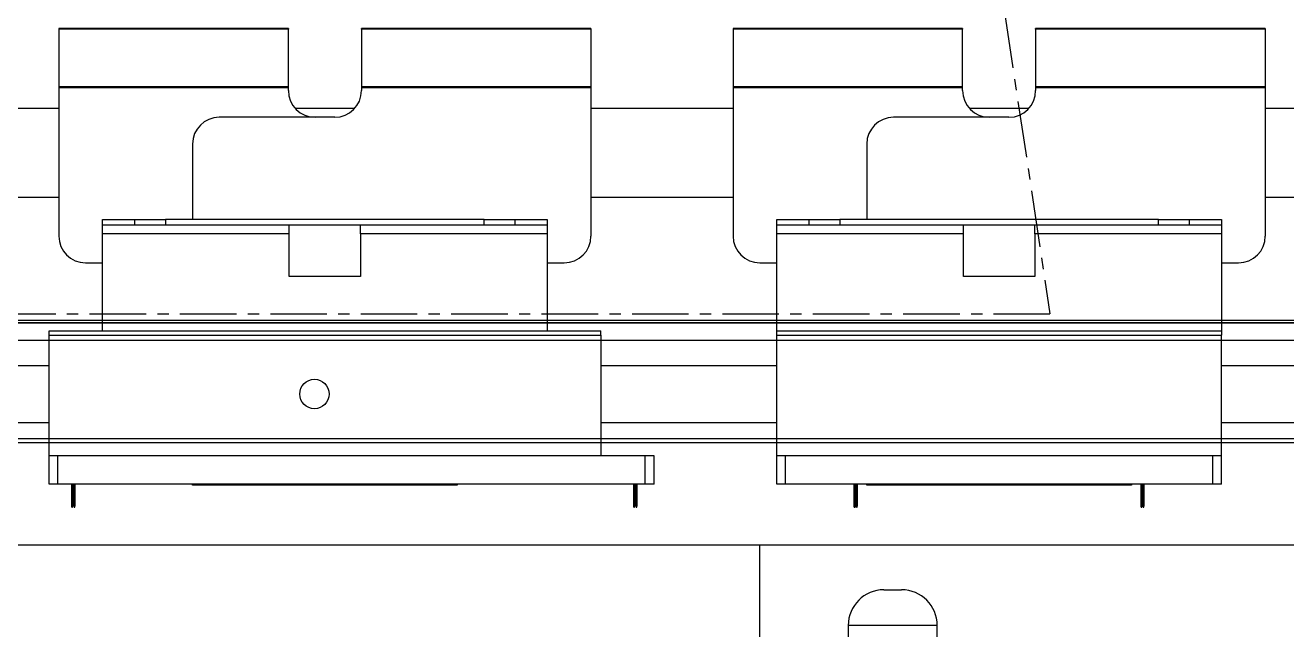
# Model space of a CAD drawing. Extents: x 500 to 100500, y -14500 to 21140.
# Drawn here: x 7839 to 7980.8, y -7022.5 to -6954.6 of the extents above; entities that cross this region are included whole.
import ezdxf

# ---------------------------------------------------------------- set-up
doc = ezdxf.new("R2010")
doc.units = 0
doc.linetypes.add('CENTER', pattern=[10.16, 6.35, -1.27, 1.27, -1.27])
doc.layers.get('0').update_dxf_attribs({"linetype": 'CONTINUOUS'})
doc.layers.add('Center', color=1, linetype='CENTER')

# ---------------------------------------------------------------- blocks, each defined once
blk = doc.blocks.new('LP R')
at = {"color": 2}
for p, q in [((16607.69, -93591.04), (16608.69, -93591.04)), ((16608.69, -93591.04), (16609.69, -93591.04)), ((16603.69, -93595.04), (16603.69, -93603.54)), ((16608.69, -93595.04), (16603.69, -93595.04)), ((16613.69, -93595.04), (16608.69, -93595.04)), ((16613.69, -93603.54), (16613.69, -93595.04))]:
    blk.add_line(p, q, dxfattribs=at)
for centre, start, end in [((16607.69, -93595.04), 90, 180), ((16609.69, -93595.04), 0, 90)]:
    blk.add_arc(centre, 4, start, end, dxfattribs=at)
blk = doc.blocks.new('SP R')
at = {"color": 3}
for p, q in [((17121.34, -97458.31), (18255.34, -97458.31)), ((18255.34, -97460.31), (17121.34, -97460.31)), ((17121.34, -97471.31), (18255.34, -97471.31)), ((18255.34, -97471.81), (17121.34, -97471.81)), ((18255.34, -97483.31), (17121.34, -97483.31)), ((18023.34, -97483.31), (18023.34, -97503.31))]:
    blk.add_line(p, q, dxfattribs=at)
blk.add_circle((17973.34, -97466.31), 1.65, dxfattribs=at)
blk = doc.blocks.new('KJVision F 2')
at = {"color": 3}
for p in [(-5618.72, -76763.69, -96.77), (-5912.72, -78093.69, -96.77)]:
    blk.add_line(p, (-5418.72, -78093.69, -96.77), dxfattribs=at)
blk = doc.blocks.new('KJprobe Card F')
at = {"color": 6}
for p, q in [((31535.77, -77435.19, 43.99), (31509.97, -77435.19, 43.99)), ((31509.97, -77435.19, 43.99), (31509.97, -77435.29, 43.99)), ((31535.77, -77435.29, 43.99), (31509.97, -77435.29, 43.99)), ((31509.97, -77435.29, 43.99), (31509.97, -77435.3, 43.99)), ((31535.77, -77435.3, 43.99), (31509.97, -77435.3, 43.99)), ((31509.97, -77435.3, 43.99), (31509.97, -77441.76, 43.99)), ((31535.77, -77435.19, 43.99), (31535.77, -77435.29, 43.99)), ((31535.77, -77435.3, 43.99), (31535.77, -77435.29, 43.99)), ((31535.77, -77441.76, 43.99), (31535.77, -77435.3, 43.99)), ((31569.77, -77435.19, 43.99), (31543.98, -77435.19, 43.99)), ((31543.98, -77435.29, 43.99), (31543.98, -77435.19, 43.99)), ((31569.77, -77435.29, 43.99), (31543.98, -77435.29, 43.99)), ((31543.98, -77435.29, 43.99), (31543.98, -77435.3, 43.99)), ((31569.77, -77435.3, 43.99), (31543.98, -77435.3, 43.99)), ((31543.98, -77435.3, 43.99), (31543.98, -77441.76, 43.99)), ((31569.77, -77435.19, 43.99), (31569.77, -77435.29, 43.99)), ((31569.77, -77435.29, 43.99), (31569.77, -77435.3, 43.99)), ((31569.77, -77435.3, 43.99), (31569.77, -77441.76, 43.99)), ((31585.75, -77435.19, 43.99), (31585.75, -77435.29, 43.99)), ((31611.54, -77435.19, 43.99), (31585.75, -77435.19, 43.99)), ((31611.54, -77435.29, 43.99), (31585.75, -77435.29, 43.99)), ((31585.75, -77435.29, 43.99), (31585.75, -77435.3, 43.99)), ((31611.54, -77435.3, 43.99), (31585.75, -77435.3, 43.99)), ((31585.75, -77435.3, 43.99), (31585.75, -77441.76, 43.99)), ((31611.54, -77435.19, 43.99), (31611.54, -77435.29, 43.99)), ((31611.54, -77435.3, 43.99), (31611.54, -77435.29, 43.99)), ((31611.54, -77441.76, 43.99), (31611.54, -77435.3, 43.99)), ((31645.55, -77435.19, 43.99), (31619.75, -77435.19, 43.99)), ((31619.75, -77435.29, 43.99), (31619.75, -77435.19, 43.99)), ((31645.55, -77435.29, 43.99), (31619.75, -77435.29, 43.99)), ((31619.75, -77435.29, 43.99), (31619.75, -77435.3, 43.99)), ((31645.55, -77435.3, 43.99), (31619.75, -77435.3, 43.99)), ((31619.75, -77435.3, 43.99), (31619.75, -77441.76, 43.99)), ((31645.55, -77435.19, 43.99), (31645.55, -77435.29, 43.99)), ((31645.55, -77435.29, 43.99), (31645.55, -77435.3, 43.99)), ((31645.55, -77435.3, 43.99), (31645.55, -77441.76, 43.99)), ((31535.77, -77441.76, 43.99), (31509.97, -77441.76, 43.99)), ((31509.97, -77441.76, 43.99), (31509.97, -77441.86, 43.99)), ((31535.77, -77441.86, 43.99), (31509.97, -77441.86, 43.99)), ((31509.97, -77441.86, 43.99), (31509.97, -77458.54, 43.99)), ((31535.77, -77441.86, 43.99), (31535.77, -77441.76, 43.99)), ((31535.77, -77442.19, 43.99), (31535.77, -77441.86, 43.99)), ((31569.77, -77441.76, 43.99), (31543.98, -77441.76, 43.99)), ((31543.98, -77441.76, 43.99), (31543.98, -77441.86, 43.99)), ((31569.77, -77441.86, 43.99), (31543.98, -77441.86, 43.99)), ((31543.98, -77441.86, 43.99), (31543.98, -77442.19, 43.99)), ((31569.77, -77441.76, 43.99), (31569.77, -77441.86, 43.99)), ((31569.77, -77441.86, 43.99), (31569.77, -77458.54, 43.99)), ((31611.54, -77441.76, 43.99), (31585.75, -77441.76, 43.99)), ((31585.75, -77441.76, 43.99), (31585.75, -77441.86, 43.99)), ((31611.54, -77441.86, 43.99), (31585.75, -77441.86, 43.99)), ((31585.75, -77441.86, 43.99), (31585.75, -77458.54, 43.99)), ((31611.54, -77441.86, 43.99), (31611.54, -77441.76, 43.99)), ((31611.54, -77442.19, 43.99), (31611.54, -77441.86, 43.99)), ((31645.55, -77441.76, 43.99), (31619.75, -77441.76, 43.99)), ((31619.75, -77441.76, 43.99), (31619.75, -77441.86, 43.99)), ((31645.55, -77441.86, 43.99), (31619.75, -77441.86, 43.99)), ((31619.75, -77441.86, 43.99), (31619.75, -77442.19, 43.99)), ((31645.55, -77441.76, 43.99), (31645.55, -77441.86, 43.99)), ((31645.55, -77441.86, 43.99), (31645.55, -77458.54, 43.99)), ((31509.97, -77444.19, 43.99), (31480.02, -77444.19, 43.99)), ((31543.22, -77444.19, 43.99), (31536.53, -77444.19, 43.99)), ((31585.75, -77444.19, 43.99), (31569.77, -77444.19, 43.99)), ((31618.99, -77444.19, 43.99), (31612.3, -77444.19, 43.99)), ((31661.52, -77444.19, 43.99), (31645.55, -77444.19, 43.99)), ((31540.98, -77445.19, 43.99), (31528, -77445.19, 43.99)), ((31616.75, -77445.19, 43.99), (31603.77, -77445.19, 43.99)), ((31525, -77448.19, 43.99), (31525, -77456.69, 43.99)), ((31600.77, -77448.19, 43.99), (31600.77, -77456.69, 43.99)), ((31509.97, -77454.19, 43.99), (31498.9, -77454.19, 43.99)), ((31585.75, -77454.19, 43.99), (31569.77, -77454.19, 43.99)), ((31661.52, -77454.19, 43.99), (31645.55, -77454.19, 43.99)), ((31514.87, -77456.69, 43.99), (31518.47, -77456.69, 43.99)), ((31514.87, -77457.29, 43.99), (31514.87, -77456.69, 43.99)), ((31518.47, -77456.69, 43.99), (31521.97, -77456.69, 43.99)), ((31518.47, -77456.69, 43.99), (31518.47, -77457.29, 43.99)), ((31521.97, -77456.69, 43.99), (31521.97, -77457.29, 43.99)), ((31557.77, -77456.69, 43.99), (31521.97, -77456.69, 43.99)), ((31557.77, -77457.29, 43.99), (31557.77, -77456.69, 43.99)), ((31557.77, -77456.69, 43.99), (31561.27, -77456.69, 43.99)), ((31561.27, -77456.69, 43.99), (31564.87, -77456.69, 43.99)), ((31561.27, -77457.29, 43.99), (31561.27, -77456.69, 43.99)), ((31564.87, -77456.69, 43.99), (31564.87, -77457.29, 43.99)), ((31590.65, -77457.29, 43.99), (31590.65, -77456.69, 43.99)), ((31590.65, -77456.69, 43.99), (31594.25, -77456.69, 43.99)), ((31594.25, -77456.69, 43.99), (31597.75, -77456.69, 43.99)), ((31594.25, -77456.69, 43.99), (31594.25, -77457.29, 43.99)), ((31597.75, -77456.69, 43.99), (31597.75, -77457.29, 43.99)), ((31633.55, -77456.69, 43.99), (31597.75, -77456.69, 43.99)), ((31633.55, -77457.29, 43.99), (31633.55, -77456.69, 43.99)), ((31633.55, -77456.69, 43.99), (31637.05, -77456.69, 43.99)), ((31637.05, -77456.69, 43.99), (31640.65, -77456.69, 43.99)), ((31637.05, -77457.29, 43.99), (31637.05, -77456.69, 43.99)), ((31640.65, -77456.69, 43.99), (31640.65, -77457.29, 43.99)), ((31514.87, -77457.29, 43.99), (31535.87, -77457.29, 43.99)), ((31514.87, -77458.29, 43.99), (31514.87, -77457.29, 43.99)), ((31535.87, -77458.29, 43.99), (31514.87, -77458.29, 43.99)), ((31514.87, -77469.19, 43.99), (31514.87, -77458.29, 43.99)), ((31535.87, -77458.29, 43.99), (31535.87, -77457.29, 43.99)), ((31535.87, -77457.29, 43.99), (31543.87, -77457.29, 43.99)), ((31535.87, -77463.09, 43.99), (31535.87, -77458.29, 43.99)), ((31543.87, -77457.29, 43.99), (31564.87, -77457.29, 43.99)), ((31543.87, -77458.29, 43.99), (31543.87, -77457.29, 43.99)), ((31564.87, -77458.29, 43.99), (31543.87, -77458.29, 43.99)), ((31543.87, -77458.29, 43.99), (31543.87, -77463.09, 43.99)), ((31564.87, -77457.29, 43.99), (31564.87, -77458.29, 43.99)), ((31564.87, -77458.29, 43.99), (31564.87, -77469.19, 43.99)), ((31590.65, -77457.29, 43.99), (31611.65, -77457.29, 43.99)), ((31590.65, -77458.29, 43.99), (31590.65, -77457.29, 43.99)), ((31611.65, -77458.29, 43.99), (31590.65, -77458.29, 43.99)), ((31590.65, -77469.19, 43.99), (31590.65, -77458.29, 43.99)), ((31611.65, -77458.29, 43.99), (31611.65, -77457.29, 43.99)), ((31611.65, -77457.29, 43.99), (31619.65, -77457.29, 43.99)), ((31611.65, -77463.09, 43.99), (31611.65, -77458.29, 43.99)), ((31619.65, -77458.29, 43.99), (31619.65, -77457.29, 43.99)), ((31619.65, -77457.29, 43.99), (31640.65, -77457.29, 43.99)), ((31619.65, -77458.29, 43.99), (31619.65, -77463.09, 43.99)), ((31640.65, -77458.29, 43.99), (31619.65, -77458.29, 43.99)), ((31640.65, -77457.29, 43.99), (31640.65, -77458.29, 43.99)), ((31640.65, -77458.29, 43.99), (31640.65, -77469.19, 43.99)), ((31512.97, -77461.54, 43.99), (31514.87, -77461.54, 43.99)), ((31564.87, -77461.54, 43.99), (31566.77, -77461.54, 43.99)), ((31588.75, -77461.54, 43.99), (31590.65, -77461.54, 43.99)), ((31640.65, -77461.54, 43.99), (31642.55, -77461.54, 43.99)), ((31543.87, -77463.09, 43.99), (31535.87, -77463.09, 43.99)), ((31619.65, -77463.09, 43.99), (31611.65, -77463.09, 43.99)), ((31508.87, -77469.19, 43.99), (31514.87, -77469.19, 43.99)), ((31508.87, -77469.69, 43.99), (31508.87, -77469.19, 43.99)), ((31508.87, -77483.23, 43.99), (31508.87, -77469.69, 43.99)), ((31508.87, -77469.69, 43.99), (31570.87, -77469.69, 43.99)), ((31514.87, -77469.19, 43.99), (31564.87, -77469.19, 43.99)), ((31564.87, -77469.19, 43.99), (31570.87, -77469.19, 43.99)), ((31570.87, -77469.69, 43.99), (31570.87, -77469.19, 43.99)), ((31570.87, -77469.69, 43.99), (31570.87, -77483.23, 43.99)), ((31590.65, -77469.69, 43.99), (31590.65, -77469.19, 43.99)), ((31590.65, -77469.19, 43.99), (31640.65, -77469.19, 43.99)), ((31590.65, -77469.69, 43.99), (31640.65, -77469.69, 43.99)), ((31590.65, -77483.23, 43.99), (31590.65, -77469.69, 43.99)), ((31640.65, -77469.19, 43.99), (31640.65, -77469.69, 43.99)), ((31640.65, -77483.23, 43.99), (31640.65, -77469.69, 43.99)), ((31498.9, -77473.09, 43.99), (31508.87, -77473.09, 43.99)), ((31570.87, -77473.09, 43.99), (31590.65, -77473.09, 43.99)), ((31640.65, -77473.09, 43.99), (31653.42, -77473.09, 43.99)), ((31498.9, -77479.49, 43.99), (31508.87, -77479.49, 43.99)), ((31570.87, -77479.49, 43.99), (31590.65, -77479.49, 43.99)), ((31640.65, -77479.49, 43.99), (31653.42, -77479.49, 43.99)), ((31570.87, -77483.23, 43.99), (31508.87, -77483.23, 43.99)), ((31508.87, -77486.43, 43.99), (31508.87, -77483.23, 43.99)), ((31509.87, -77486.43, 43.99), (31509.87, -77483.23, 43.99)), ((31575.87, -77483.23, 43.99), (31509.87, -77483.23, 43.99)), ((31575.87, -77486.43, 43.99), (31575.87, -77483.23, 43.99)), ((31576.87, -77483.23, 43.99), (31575.87, -77483.23, 43.99)), ((31576.87, -77486.43, 43.99), (31576.87, -77483.23, 43.99)), ((31640.65, -77483.23, 43.99), (31590.65, -77483.23, 43.99)), ((31590.65, -77486.43, 43.99), (31590.65, -77483.23, 43.99)), ((31591.65, -77486.43, 43.99), (31591.65, -77483.23, 43.99)), ((31639.65, -77483.23, 43.99), (31591.65, -77483.23, 43.99)), ((31639.65, -77486.43, 43.99), (31639.65, -77483.23, 43.99)), ((31640.65, -77486.43, 43.99), (31640.65, -77483.23, 43.99)), ((31509.87, -77486.43, 43.99), (31508.87, -77486.43, 43.99)), ((31575.87, -77486.43, 43.99), (31509.87, -77486.43, 43.99)), ((31511.42, -77486.44, 43.99), (31511.42, -77486.43, 43.99)), ((31511.54, -77486.44, 43.99), (31511.42, -77486.44, 43.99)), ((31511.44, -77487.61, 43.99), (31511.44, -77486.44, 43.99)), ((31511.52, -77486.44, 43.99), (31511.52, -77487.61, 43.99)), ((31511.54, -77486.44, 43.99), (31511.54, -77486.43, 43.99)), ((31511.66, -77486.44, 43.99), (31511.66, -77486.43, 43.99)), ((31511.78, -77486.44, 43.99), (31511.66, -77486.44, 43.99)), ((31511.68, -77487.61, 43.99), (31511.68, -77486.44, 43.99)), ((31511.76, -77486.44, 43.99), (31511.76, -77487.61, 43.99)), ((31511.78, -77486.44, 43.99), (31511.78, -77486.43, 43.99)), ((31525, -77486.44, 43.99), (31525, -77486.43, 43.99)), ((31554.75, -77486.44, 43.99), (31525, -77486.44, 43.99)), ((31525, -77486.54, 43.99), (31525, -77486.44, 43.99)), ((31525.25, -77486.44, 43.99), (31525, -77486.44, 43.99)), ((31554.75, -77486.54, 43.99), (31525, -77486.54, 43.99)), ((31525.25, -77486.44, 43.99), (31525.25, -77486.43, 43.99)), ((31525.5, -77486.44, 43.99), (31525.5, -77486.43, 43.99)), ((31525.75, -77486.44, 43.99), (31525.5, -77486.44, 43.99)), ((31525.75, -77486.44, 43.99), (31525.75, -77486.43, 43.99)), ((31526, -77486.44, 43.99), (31526, -77486.43, 43.99)), ((31526.25, -77486.44, 43.99), (31526, -77486.44, 43.99)), ((31526.25, -77486.44, 43.99), (31526.25, -77486.43, 43.99)), ((31526.5, -77486.44, 43.99), (31526.5, -77486.43, 43.99)), ((31526.75, -77486.44, 43.99), (31526.5, -77486.44, 43.99)), ((31526.75, -77486.44, 43.99), (31526.75, -77486.43, 43.99)), ((31527, -77486.44, 43.99), (31527, -77486.43, 43.99)), ((31527.25, -77486.44, 43.99), (31527, -77486.44, 43.99)), ((31527.25, -77486.44, 43.99), (31527.25, -77486.43, 43.99)), ((31527.5, -77486.44, 43.99), (31527.5, -77486.43, 43.99)), ((31527.75, -77486.44, 43.99), (31527.5, -77486.44, 43.99)), ((31527.75, -77486.44, 43.99), (31527.75, -77486.43, 43.99)), ((31528, -77486.44, 43.99), (31528, -77486.43, 43.99)), ((31528.25, -77486.44, 43.99), (31528, -77486.44, 43.99)), ((31528.25, -77486.44, 43.99), (31528.25, -77486.43, 43.99)), ((31528.5, -77486.44, 43.99), (31528.5, -77486.43, 43.99)), ((31528.75, -77486.44, 43.99), (31528.5, -77486.44, 43.99)), ((31528.75, -77486.44, 43.99), (31528.75, -77486.43, 43.99)), ((31529, -77486.44, 43.99), (31529, -77486.43, 43.99)), ((31529.25, -77486.44, 43.99), (31529, -77486.44, 43.99)), ((31529.25, -77486.44, 43.99), (31529.25, -77486.43, 43.99)), ((31529.5, -77486.44, 43.99), (31529.5, -77486.43, 43.99)), ((31529.75, -77486.44, 43.99), (31529.5, -77486.44, 43.99)), ((31529.75, -77486.44, 43.99), (31529.75, -77486.43, 43.99)), ((31530, -77486.44, 43.99), (31530, -77486.43, 43.99)), ((31530.25, -77486.44, 43.99), (31530, -77486.44, 43.99)), ((31530.25, -77486.44, 43.99), (31530.25, -77486.43, 43.99)), ((31530.5, -77486.44, 43.99), (31530.5, -77486.43, 43.99)), ((31530.75, -77486.44, 43.99), (31530.5, -77486.44, 43.99)), ((31530.75, -77486.44, 43.99), (31530.75, -77486.43, 43.99)), ((31531, -77486.44, 43.99), (31531, -77486.43, 43.99)), ((31531.25, -77486.44, 43.99), (31531, -77486.44, 43.99)), ((31531.25, -77486.44, 43.99), (31531.25, -77486.43, 43.99)), ((31531.5, -77486.44, 43.99), (31531.5, -77486.43, 43.99)), ((31531.75, -77486.44, 43.99), (31531.5, -77486.44, 43.99)), ((31531.75, -77486.44, 43.99), (31531.75, -77486.43, 43.99)), ((31532, -77486.44, 43.99), (31532, -77486.43, 43.99)), ((31532.25, -77486.44, 43.99), (31532, -77486.44, 43.99)), ((31532.25, -77486.44, 43.99), (31532.25, -77486.43, 43.99)), ((31532.5, -77486.44, 43.99), (31532.5, -77486.43, 43.99)), ((31532.75, -77486.44, 43.99), (31532.5, -77486.44, 43.99)), ((31532.75, -77486.44, 43.99), (31532.75, -77486.43, 43.99)), ((31533, -77486.44, 43.99), (31533, -77486.43, 43.99)), ((31533.25, -77486.44, 43.99), (31533, -77486.44, 43.99)), ((31533.25, -77486.44, 43.99), (31533.25, -77486.43, 43.99)), ((31533.5, -77486.44, 43.99), (31533.5, -77486.43, 43.99)), ((31533.75, -77486.44, 43.99), (31533.5, -77486.44, 43.99)), ((31533.75, -77486.44, 43.99), (31533.75, -77486.43, 43.99)), ((31534, -77486.44, 43.99), (31534, -77486.43, 43.99)), ((31534.25, -77486.44, 43.99), (31534, -77486.44, 43.99)), ((31534.25, -77486.44, 43.99), (31534.25, -77486.43, 43.99)), ((31534.5, -77486.44, 43.99), (31534.5, -77486.43, 43.99)), ((31534.75, -77486.44, 43.99), (31534.5, -77486.44, 43.99)), ((31534.75, -77486.44, 43.99), (31534.75, -77486.43, 43.99)), ((31535, -77486.44, 43.99), (31535, -77486.43, 43.99)), ((31535.25, -77486.44, 43.99), (31535, -77486.44, 43.99)), ((31535.25, -77486.44, 43.99), (31535.25, -77486.43, 43.99)), ((31535.5, -77486.44, 43.99), (31535.5, -77486.43, 43.99)), ((31535.75, -77486.44, 43.99), (31535.5, -77486.44, 43.99)), ((31535.75, -77486.44, 43.99), (31535.75, -77486.43, 43.99)), ((31536, -77486.44, 43.99), (31536, -77486.43, 43.99)), ((31536.25, -77486.44, 43.99), (31536, -77486.44, 43.99)), ((31536.25, -77486.44, 43.99), (31536.25, -77486.43, 43.99)), ((31536.5, -77486.44, 43.99), (31536.5, -77486.43, 43.99)), ((31536.75, -77486.44, 43.99), (31536.5, -77486.44, 43.99)), ((31536.75, -77486.44, 43.99), (31536.75, -77486.43, 43.99)), ((31537, -77486.44, 43.99), (31537, -77486.43, 43.99)), ((31537.25, -77486.44, 43.99), (31537, -77486.44, 43.99)), ((31537.25, -77486.44, 43.99), (31537.25, -77486.43, 43.99)), ((31537.5, -77486.44, 43.99), (31537.5, -77486.43, 43.99)), ((31537.75, -77486.44, 43.99), (31537.5, -77486.44, 43.99)), ((31537.75, -77486.44, 43.99), (31537.75, -77486.43, 43.99)), ((31538, -77486.44, 43.99), (31538, -77486.43, 43.99)), ((31538.25, -77486.44, 43.99), (31538, -77486.44, 43.99)), ((31538.25, -77486.44, 43.99), (31538.25, -77486.43, 43.99)), ((31538.5, -77486.44, 43.99), (31538.5, -77486.43, 43.99)), ((31538.75, -77486.44, 43.99), (31538.5, -77486.44, 43.99)), ((31538.75, -77486.44, 43.99), (31538.75, -77486.43, 43.99)), ((31539, -77486.44, 43.99), (31539, -77486.43, 43.99)), ((31539.25, -77486.44, 43.99), (31539, -77486.44, 43.99)), ((31539.25, -77486.44, 43.99), (31539.25, -77486.43, 43.99)), ((31539.5, -77486.44, 43.99), (31539.5, -77486.43, 43.99)), ((31539.75, -77486.44, 43.99), (31539.5, -77486.44, 43.99)), ((31539.75, -77486.44, 43.99), (31539.75, -77486.43, 43.99)), ((31540, -77486.44, 43.99), (31540, -77486.43, 43.99)), ((31540.25, -77486.44, 43.99), (31540, -77486.44, 43.99)), ((31540.25, -77486.44, 43.99), (31540.25, -77486.43, 43.99)), ((31540.5, -77486.44, 43.99), (31540.5, -77486.43, 43.99)), ((31540.75, -77486.44, 43.99), (31540.5, -77486.44, 43.99)), ((31540.75, -77486.44, 43.99), (31540.75, -77486.43, 43.99)), ((31541, -77486.44, 43.99), (31541, -77486.43, 43.99)), ((31541.25, -77486.44, 43.99), (31541, -77486.44, 43.99)), ((31541.25, -77486.44, 43.99), (31541.25, -77486.43, 43.99)), ((31541.5, -77486.44, 43.99), (31541.5, -77486.43, 43.99)), ((31541.75, -77486.44, 43.99), (31541.5, -77486.44, 43.99)), ((31541.75, -77486.44, 43.99), (31541.75, -77486.43, 43.99)), ((31542, -77486.44, 43.99), (31542, -77486.43, 43.99)), ((31542.25, -77486.44, 43.99), (31542, -77486.44, 43.99)), ((31542.25, -77486.44, 43.99), (31542.25, -77486.43, 43.99)), ((31542.5, -77486.44, 43.99), (31542.5, -77486.43, 43.99)), ((31542.75, -77486.44, 43.99), (31542.5, -77486.44, 43.99)), ((31542.75, -77486.44, 43.99), (31542.75, -77486.43, 43.99)), ((31543, -77486.44, 43.99), (31543, -77486.43, 43.99)), ((31543.25, -77486.44, 43.99), (31543, -77486.44, 43.99)), ((31543.25, -77486.44, 43.99), (31543.25, -77486.43, 43.99)), ((31543.5, -77486.44, 43.99), (31543.5, -77486.43, 43.99)), ((31543.75, -77486.44, 43.99), (31543.5, -77486.44, 43.99)), ((31543.75, -77486.44, 43.99), (31543.75, -77486.43, 43.99)), ((31544, -77486.44, 43.99), (31544, -77486.43, 43.99)), ((31544.25, -77486.44, 43.99), (31544, -77486.44, 43.99)), ((31544.25, -77486.44, 43.99), (31544.25, -77486.43, 43.99)), ((31544.5, -77486.44, 43.99), (31544.5, -77486.43, 43.99)), ((31544.75, -77486.44, 43.99), (31544.5, -77486.44, 43.99)), ((31544.75, -77486.44, 43.99), (31544.75, -77486.43, 43.99)), ((31545, -77486.44, 43.99), (31545, -77486.43, 43.99)), ((31545.25, -77486.44, 43.99), (31545, -77486.44, 43.99)), ((31545.25, -77486.44, 43.99), (31545.25, -77486.43, 43.99)), ((31545.5, -77486.44, 43.99), (31545.5, -77486.43, 43.99)), ((31545.75, -77486.44, 43.99), (31545.5, -77486.44, 43.99)), ((31545.75, -77486.44, 43.99), (31545.75, -77486.43, 43.99)), ((31546, -77486.44, 43.99), (31546, -77486.43, 43.99)), ((31546.25, -77486.44, 43.99), (31546, -77486.44, 43.99)), ((31546.25, -77486.44, 43.99), (31546.25, -77486.43, 43.99)), ((31546.5, -77486.44, 43.99), (31546.5, -77486.43, 43.99)), ((31546.75, -77486.44, 43.99), (31546.5, -77486.44, 43.99)), ((31546.75, -77486.44, 43.99), (31546.75, -77486.43, 43.99)), ((31547, -77486.44, 43.99), (31547, -77486.43, 43.99)), ((31547.25, -77486.44, 43.99), (31547, -77486.44, 43.99)), ((31547.25, -77486.44, 43.99), (31547.25, -77486.43, 43.99)), ((31547.5, -77486.44, 43.99), (31547.5, -77486.43, 43.99)), ((31547.75, -77486.44, 43.99), (31547.5, -77486.44, 43.99)), ((31547.75, -77486.44, 43.99), (31547.75, -77486.43, 43.99)), ((31548, -77486.44, 43.99), (31548, -77486.43, 43.99)), ((31548.25, -77486.44, 43.99), (31548, -77486.44, 43.99)), ((31548.25, -77486.44, 43.99), (31548.25, -77486.43, 43.99)), ((31548.5, -77486.44, 43.99), (31548.5, -77486.43, 43.99)), ((31548.75, -77486.44, 43.99), (31548.5, -77486.44, 43.99)), ((31548.75, -77486.44, 43.99), (31548.75, -77486.43, 43.99)), ((31549, -77486.44, 43.99), (31549, -77486.43, 43.99)), ((31549.25, -77486.44, 43.99), (31549, -77486.44, 43.99)), ((31549.25, -77486.44, 43.99), (31549.25, -77486.43, 43.99)), ((31549.5, -77486.44, 43.99), (31549.5, -77486.43, 43.99)), ((31549.75, -77486.44, 43.99), (31549.5, -77486.44, 43.99)), ((31549.75, -77486.44, 43.99), (31549.75, -77486.43, 43.99)), ((31550, -77486.44, 43.99), (31550, -77486.43, 43.99)), ((31550.25, -77486.44, 43.99), (31550, -77486.44, 43.99)), ((31550.25, -77486.44, 43.99), (31550.25, -77486.43, 43.99)), ((31550.5, -77486.44, 43.99), (31550.5, -77486.43, 43.99)), ((31550.75, -77486.44, 43.99), (31550.5, -77486.44, 43.99)), ((31550.75, -77486.44, 43.99), (31550.75, -77486.43, 43.99)), ((31551, -77486.44, 43.99), (31551, -77486.43, 43.99)), ((31551.25, -77486.44, 43.99), (31551, -77486.44, 43.99)), ((31551.25, -77486.44, 43.99), (31551.25, -77486.43, 43.99)), ((31551.5, -77486.44, 43.99), (31551.5, -77486.43, 43.99)), ((31551.75, -77486.44, 43.99), (31551.5, -77486.44, 43.99)), ((31551.75, -77486.44, 43.99), (31551.75, -77486.43, 43.99)), ((31552, -77486.44, 43.99), (31552, -77486.43, 43.99)), ((31552.25, -77486.44, 43.99), (31552, -77486.44, 43.99)), ((31552.25, -77486.44, 43.99), (31552.25, -77486.43, 43.99)), ((31552.5, -77486.44, 43.99), (31552.5, -77486.43, 43.99)), ((31552.75, -77486.44, 43.99), (31552.5, -77486.44, 43.99)), ((31552.75, -77486.44, 43.99), (31552.75, -77486.43, 43.99)), ((31553, -77486.44, 43.99), (31553, -77486.43, 43.99)), ((31553.25, -77486.44, 43.99), (31553, -77486.44, 43.99)), ((31553.25, -77486.44, 43.99), (31553.25, -77486.43, 43.99)), ((31553.5, -77486.44, 43.99), (31553.5, -77486.43, 43.99)), ((31553.75, -77486.44, 43.99), (31553.5, -77486.44, 43.99)), ((31553.75, -77486.44, 43.99), (31553.75, -77486.43, 43.99)), ((31554, -77486.44, 43.99), (31554, -77486.43, 43.99)), ((31554.25, -77486.44, 43.99), (31554, -77486.44, 43.99)), ((31554.25, -77486.44, 43.99), (31554.25, -77486.43, 43.99)), ((31554.5, -77486.44, 43.99), (31554.5, -77486.43, 43.99)), ((31554.75, -77486.44, 43.99), (31554.5, -77486.44, 43.99)), ((31554.75, -77486.44, 43.99), (31554.75, -77486.43, 43.99)), ((31554.75, -77486.44, 43.99), (31554.75, -77486.54, 43.99)), ((31574.58, -77486.44, 43.99), (31574.58, -77486.43, 43.99)), ((31574.7, -77486.44, 43.99), (31574.58, -77486.44, 43.99)), ((31574.6, -77487.61, 43.99), (31574.6, -77486.44, 43.99)), ((31574.68, -77486.44, 43.99), (31574.68, -77487.61, 43.99)), ((31574.7, -77486.44, 43.99), (31574.7, -77486.43, 43.99)), ((31574.82, -77486.44, 43.99), (31574.82, -77486.43, 43.99)), ((31574.94, -77486.44, 43.99), (31574.82, -77486.44, 43.99)), ((31574.84, -77487.61, 43.99), (31574.84, -77486.44, 43.99)), ((31574.92, -77486.44, 43.99), (31574.92, -77487.61, 43.99)), ((31574.94, -77486.44, 43.99), (31574.94, -77486.43, 43.99)), ((31576.87, -77486.43, 43.99), (31575.87, -77486.43, 43.99)), ((31591.65, -77486.43, 43.99), (31590.65, -77486.43, 43.99)), ((31639.65, -77486.43, 43.99), (31591.65, -77486.43, 43.99)), ((31599.35, -77486.44, 43.99), (31599.35, -77486.43, 43.99)), ((31599.47, -77486.44, 43.99), (31599.35, -77486.44, 43.99)), ((31599.37, -77487.61, 43.99), (31599.37, -77486.44, 43.99)), ((31599.45, -77486.44, 43.99), (31599.45, -77487.61, 43.99)), ((31599.47, -77486.44, 43.99), (31599.47, -77486.43, 43.99)), ((31599.59, -77486.44, 43.99), (31599.59, -77486.43, 43.99)), ((31599.71, -77486.44, 43.99), (31599.59, -77486.44, 43.99)), ((31599.61, -77487.61, 43.99), (31599.61, -77486.44, 43.99)), ((31599.69, -77486.44, 43.99), (31599.69, -77487.61, 43.99)), ((31599.71, -77486.44, 43.99), (31599.71, -77486.43, 43.99)), ((31600.77, -77486.44, 43.99), (31600.77, -77486.43, 43.99)), ((31600.77, -77486.54, 43.99), (31600.77, -77486.44, 43.99)), ((31630.52, -77486.44, 43.99), (31600.77, -77486.44, 43.99)), ((31601.02, -77486.44, 43.99), (31600.77, -77486.44, 43.99)), ((31630.52, -77486.54, 43.99), (31600.77, -77486.54, 43.99)), ((31601.02, -77486.44, 43.99), (31601.02, -77486.43, 43.99)), ((31601.27, -77486.44, 43.99), (31601.27, -77486.43, 43.99)), ((31601.52, -77486.44, 43.99), (31601.27, -77486.44, 43.99)), ((31601.52, -77486.44, 43.99), (31601.52, -77486.43, 43.99)), ((31601.77, -77486.44, 43.99), (31601.77, -77486.43, 43.99)), ((31602.02, -77486.44, 43.99), (31601.77, -77486.44, 43.99)), ((31602.02, -77486.44, 43.99), (31602.02, -77486.43, 43.99)), ((31602.27, -77486.44, 43.99), (31602.27, -77486.43, 43.99)), ((31602.52, -77486.44, 43.99), (31602.27, -77486.44, 43.99)), ((31602.52, -77486.44, 43.99), (31602.52, -77486.43, 43.99)), ((31602.77, -77486.44, 43.99), (31602.77, -77486.43, 43.99)), ((31603.02, -77486.44, 43.99), (31602.77, -77486.44, 43.99)), ((31603.02, -77486.44, 43.99), (31603.02, -77486.43, 43.99)), ((31603.27, -77486.44, 43.99), (31603.27, -77486.43, 43.99)), ((31603.52, -77486.44, 43.99), (31603.27, -77486.44, 43.99)), ((31603.52, -77486.44, 43.99), (31603.52, -77486.43, 43.99)), ((31603.77, -77486.44, 43.99), (31603.77, -77486.43, 43.99)), ((31604.02, -77486.44, 43.99), (31603.77, -77486.44, 43.99)), ((31604.02, -77486.44, 43.99), (31604.02, -77486.43, 43.99)), ((31604.27, -77486.44, 43.99), (31604.27, -77486.43, 43.99)), ((31604.52, -77486.44, 43.99), (31604.27, -77486.44, 43.99)), ((31604.52, -77486.44, 43.99), (31604.52, -77486.43, 43.99)), ((31604.77, -77486.44, 43.99), (31604.77, -77486.43, 43.99)), ((31605.02, -77486.44, 43.99), (31604.77, -77486.44, 43.99)), ((31605.02, -77486.44, 43.99), (31605.02, -77486.43, 43.99)), ((31605.27, -77486.44, 43.99), (31605.27, -77486.43, 43.99)), ((31605.52, -77486.44, 43.99), (31605.27, -77486.44, 43.99)), ((31605.52, -77486.44, 43.99), (31605.52, -77486.43, 43.99)), ((31605.77, -77486.44, 43.99), (31605.77, -77486.43, 43.99)), ((31606.02, -77486.44, 43.99), (31605.77, -77486.44, 43.99)), ((31606.02, -77486.44, 43.99), (31606.02, -77486.43, 43.99)), ((31606.27, -77486.44, 43.99), (31606.27, -77486.43, 43.99)), ((31606.52, -77486.44, 43.99), (31606.27, -77486.44, 43.99)), ((31606.52, -77486.44, 43.99), (31606.52, -77486.43, 43.99)), ((31606.77, -77486.44, 43.99), (31606.77, -77486.43, 43.99)), ((31607.02, -77486.44, 43.99), (31606.77, -77486.44, 43.99)), ((31607.02, -77486.44, 43.99), (31607.02, -77486.43, 43.99)), ((31607.27, -77486.44, 43.99), (31607.27, -77486.43, 43.99)), ((31607.52, -77486.44, 43.99), (31607.27, -77486.44, 43.99)), ((31607.52, -77486.44, 43.99), (31607.52, -77486.43, 43.99)), ((31607.77, -77486.44, 43.99), (31607.77, -77486.43, 43.99)), ((31608.02, -77486.44, 43.99), (31607.77, -77486.44, 43.99)), ((31608.02, -77486.44, 43.99), (31608.02, -77486.43, 43.99)), ((31608.27, -77486.44, 43.99), (31608.27, -77486.43, 43.99)), ((31608.52, -77486.44, 43.99), (31608.27, -77486.44, 43.99)), ((31608.52, -77486.44, 43.99), (31608.52, -77486.43, 43.99)), ((31608.77, -77486.44, 43.99), (31608.77, -77486.43, 43.99)), ((31609.02, -77486.44, 43.99), (31608.77, -77486.44, 43.99)), ((31609.02, -77486.44, 43.99), (31609.02, -77486.43, 43.99)), ((31609.27, -77486.44, 43.99), (31609.27, -77486.43, 43.99)), ((31609.52, -77486.44, 43.99), (31609.27, -77486.44, 43.99)), ((31609.52, -77486.44, 43.99), (31609.52, -77486.43, 43.99)), ((31609.77, -77486.44, 43.99), (31609.77, -77486.43, 43.99)), ((31610.02, -77486.44, 43.99), (31609.77, -77486.44, 43.99)), ((31610.02, -77486.44, 43.99), (31610.02, -77486.43, 43.99)), ((31610.27, -77486.44, 43.99), (31610.27, -77486.43, 43.99)), ((31610.52, -77486.44, 43.99), (31610.27, -77486.44, 43.99)), ((31610.52, -77486.44, 43.99), (31610.52, -77486.43, 43.99)), ((31610.77, -77486.44, 43.99), (31610.77, -77486.43, 43.99)), ((31611.02, -77486.44, 43.99), (31610.77, -77486.44, 43.99)), ((31611.02, -77486.44, 43.99), (31611.02, -77486.43, 43.99)), ((31611.27, -77486.44, 43.99), (31611.27, -77486.43, 43.99)), ((31611.52, -77486.44, 43.99), (31611.27, -77486.44, 43.99)), ((31611.52, -77486.44, 43.99), (31611.52, -77486.43, 43.99)), ((31611.77, -77486.44, 43.99), (31611.77, -77486.43, 43.99)), ((31612.02, -77486.44, 43.99), (31611.77, -77486.44, 43.99)), ((31612.02, -77486.44, 43.99), (31612.02, -77486.43, 43.99)), ((31612.27, -77486.44, 43.99), (31612.27, -77486.43, 43.99)), ((31612.52, -77486.44, 43.99), (31612.27, -77486.44, 43.99)), ((31612.52, -77486.44, 43.99), (31612.52, -77486.43, 43.99)), ((31612.77, -77486.44, 43.99), (31612.77, -77486.43, 43.99)), ((31613.02, -77486.44, 43.99), (31612.77, -77486.44, 43.99)), ((31613.02, -77486.44, 43.99), (31613.02, -77486.43, 43.99)), ((31613.27, -77486.44, 43.99), (31613.27, -77486.43, 43.99)), ((31613.52, -77486.44, 43.99), (31613.27, -77486.44, 43.99)), ((31613.52, -77486.44, 43.99), (31613.52, -77486.43, 43.99)), ((31613.77, -77486.44, 43.99), (31613.77, -77486.43, 43.99)), ((31614.02, -77486.44, 43.99), (31613.77, -77486.44, 43.99)), ((31614.02, -77486.44, 43.99), (31614.02, -77486.43, 43.99)), ((31614.27, -77486.44, 43.99), (31614.27, -77486.43, 43.99)), ((31614.52, -77486.44, 43.99), (31614.27, -77486.44, 43.99)), ((31614.52, -77486.44, 43.99), (31614.52, -77486.43, 43.99)), ((31614.77, -77486.44, 43.99), (31614.77, -77486.43, 43.99)), ((31615.02, -77486.44, 43.99), (31614.77, -77486.44, 43.99)), ((31615.02, -77486.44, 43.99), (31615.02, -77486.43, 43.99)), ((31615.27, -77486.44, 43.99), (31615.27, -77486.43, 43.99)), ((31615.52, -77486.44, 43.99), (31615.27, -77486.44, 43.99)), ((31615.52, -77486.44, 43.99), (31615.52, -77486.43, 43.99)), ((31615.77, -77486.44, 43.99), (31615.77, -77486.43, 43.99)), ((31616.02, -77486.44, 43.99), (31615.77, -77486.44, 43.99)), ((31616.02, -77486.44, 43.99), (31616.02, -77486.43, 43.99)), ((31616.27, -77486.44, 43.99), (31616.27, -77486.43, 43.99)), ((31616.52, -77486.44, 43.99), (31616.27, -77486.44, 43.99)), ((31616.52, -77486.44, 43.99), (31616.52, -77486.43, 43.99)), ((31616.77, -77486.44, 43.99), (31616.77, -77486.43, 43.99)), ((31617.02, -77486.44, 43.99), (31616.77, -77486.44, 43.99)), ((31617.02, -77486.44, 43.99), (31617.02, -77486.43, 43.99)), ((31617.27, -77486.44, 43.99), (31617.27, -77486.43, 43.99)), ((31617.52, -77486.44, 43.99), (31617.27, -77486.44, 43.99)), ((31617.52, -77486.44, 43.99), (31617.52, -77486.43, 43.99)), ((31617.77, -77486.44, 43.99), (31617.77, -77486.43, 43.99)), ((31618.02, -77486.44, 43.99), (31617.77, -77486.44, 43.99)), ((31618.02, -77486.44, 43.99), (31618.02, -77486.43, 43.99)), ((31618.27, -77486.44, 43.99), (31618.27, -77486.43, 43.99)), ((31618.52, -77486.44, 43.99), (31618.27, -77486.44, 43.99)), ((31618.52, -77486.44, 43.99), (31618.52, -77486.43, 43.99)), ((31618.77, -77486.44, 43.99), (31618.77, -77486.43, 43.99)), ((31619.02, -77486.44, 43.99), (31618.77, -77486.44, 43.99)), ((31619.02, -77486.44, 43.99), (31619.02, -77486.43, 43.99)), ((31619.27, -77486.44, 43.99), (31619.27, -77486.43, 43.99)), ((31619.52, -77486.44, 43.99), (31619.27, -77486.44, 43.99)), ((31619.52, -77486.44, 43.99), (31619.52, -77486.43, 43.99)), ((31619.77, -77486.44, 43.99), (31619.77, -77486.43, 43.99)), ((31620.02, -77486.44, 43.99), (31619.77, -77486.44, 43.99)), ((31620.02, -77486.44, 43.99), (31620.02, -77486.43, 43.99)), ((31620.27, -77486.44, 43.99), (31620.27, -77486.43, 43.99)), ((31620.52, -77486.44, 43.99), (31620.27, -77486.44, 43.99)), ((31620.52, -77486.44, 43.99), (31620.52, -77486.43, 43.99)), ((31620.77, -77486.44, 43.99), (31620.77, -77486.43, 43.99)), ((31621.02, -77486.44, 43.99), (31620.77, -77486.44, 43.99)), ((31621.02, -77486.44, 43.99), (31621.02, -77486.43, 43.99)), ((31621.27, -77486.44, 43.99), (31621.27, -77486.43, 43.99)), ((31621.52, -77486.44, 43.99), (31621.27, -77486.44, 43.99)), ((31621.52, -77486.44, 43.99), (31621.52, -77486.43, 43.99)), ((31621.77, -77486.44, 43.99), (31621.77, -77486.43, 43.99)), ((31622.02, -77486.44, 43.99), (31621.77, -77486.44, 43.99)), ((31622.02, -77486.44, 43.99), (31622.02, -77486.43, 43.99)), ((31622.27, -77486.44, 43.99), (31622.27, -77486.43, 43.99)), ((31622.52, -77486.44, 43.99), (31622.27, -77486.44, 43.99)), ((31622.52, -77486.44, 43.99), (31622.52, -77486.43, 43.99)), ((31622.77, -77486.44, 43.99), (31622.77, -77486.43, 43.99)), ((31623.02, -77486.44, 43.99), (31622.77, -77486.44, 43.99)), ((31623.02, -77486.44, 43.99), (31623.02, -77486.43, 43.99)), ((31623.27, -77486.44, 43.99), (31623.27, -77486.43, 43.99)), ((31623.52, -77486.44, 43.99), (31623.27, -77486.44, 43.99)), ((31623.52, -77486.44, 43.99), (31623.52, -77486.43, 43.99)), ((31623.77, -77486.44, 43.99), (31623.77, -77486.43, 43.99)), ((31624.02, -77486.44, 43.99), (31623.77, -77486.44, 43.99)), ((31624.02, -77486.44, 43.99), (31624.02, -77486.43, 43.99)), ((31624.27, -77486.44, 43.99), (31624.27, -77486.43, 43.99)), ((31624.52, -77486.44, 43.99), (31624.27, -77486.44, 43.99)), ((31624.52, -77486.44, 43.99), (31624.52, -77486.43, 43.99)), ((31624.77, -77486.44, 43.99), (31624.77, -77486.43, 43.99)), ((31625.02, -77486.44, 43.99), (31624.77, -77486.44, 43.99)), ((31625.02, -77486.44, 43.99), (31625.02, -77486.43, 43.99)), ((31625.27, -77486.44, 43.99), (31625.27, -77486.43, 43.99)), ((31625.52, -77486.44, 43.99), (31625.27, -77486.44, 43.99)), ((31625.52, -77486.44, 43.99), (31625.52, -77486.43, 43.99)), ((31625.77, -77486.44, 43.99), (31625.77, -77486.43, 43.99)), ((31626.02, -77486.44, 43.99), (31625.77, -77486.44, 43.99)), ((31626.02, -77486.44, 43.99), (31626.02, -77486.43, 43.99)), ((31626.27, -77486.44, 43.99), (31626.27, -77486.43, 43.99)), ((31626.52, -77486.44, 43.99), (31626.27, -77486.44, 43.99)), ((31626.52, -77486.44, 43.99), (31626.52, -77486.43, 43.99)), ((31626.77, -77486.44, 43.99), (31626.77, -77486.43, 43.99)), ((31627.02, -77486.44, 43.99), (31626.77, -77486.44, 43.99)), ((31627.02, -77486.44, 43.99), (31627.02, -77486.43, 43.99)), ((31627.27, -77486.44, 43.99), (31627.27, -77486.43, 43.99)), ((31627.52, -77486.44, 43.99), (31627.27, -77486.44, 43.99)), ((31627.52, -77486.44, 43.99), (31627.52, -77486.43, 43.99)), ((31627.77, -77486.44, 43.99), (31627.77, -77486.43, 43.99)), ((31628.02, -77486.44, 43.99), (31627.77, -77486.44, 43.99)), ((31628.02, -77486.44, 43.99), (31628.02, -77486.43, 43.99)), ((31628.27, -77486.44, 43.99), (31628.27, -77486.43, 43.99)), ((31628.52, -77486.44, 43.99), (31628.27, -77486.44, 43.99)), ((31628.52, -77486.44, 43.99), (31628.52, -77486.43, 43.99)), ((31628.77, -77486.44, 43.99), (31628.77, -77486.43, 43.99)), ((31629.02, -77486.44, 43.99), (31628.77, -77486.44, 43.99)), ((31629.02, -77486.44, 43.99), (31629.02, -77486.43, 43.99)), ((31629.27, -77486.44, 43.99), (31629.27, -77486.43, 43.99)), ((31629.52, -77486.44, 43.99), (31629.27, -77486.44, 43.99)), ((31629.52, -77486.44, 43.99), (31629.52, -77486.43, 43.99)), ((31629.77, -77486.44, 43.99), (31629.77, -77486.43, 43.99)), ((31630.02, -77486.44, 43.99), (31629.77, -77486.44, 43.99)), ((31630.02, -77486.44, 43.99), (31630.02, -77486.43, 43.99)), ((31630.27, -77486.44, 43.99), (31630.27, -77486.43, 43.99)), ((31630.52, -77486.44, 43.99), (31630.27, -77486.44, 43.99)), ((31630.52, -77486.44, 43.99), (31630.52, -77486.43, 43.99)), ((31630.52, -77486.44, 43.99), (31630.52, -77486.54, 43.99)), ((31631.58, -77486.44, 43.99), (31631.58, -77486.43, 43.99)), ((31631.58, -77486.44, 43.99), (31631.7, -77486.44, 43.99)), ((31631.6, -77487.61, 43.99), (31631.6, -77486.44, 43.99)), ((31631.68, -77486.44, 43.99), (31631.68, -77487.61, 43.99)), ((31631.7, -77486.44, 43.99), (31631.7, -77486.43, 43.99)), ((31631.82, -77486.44, 43.99), (31631.82, -77486.43, 43.99)), ((31631.82, -77486.44, 43.99), (31631.94, -77486.44, 43.99)), ((31631.84, -77487.61, 43.99), (31631.84, -77486.44, 43.99)), ((31631.92, -77486.44, 43.99), (31631.92, -77487.61, 43.99)), ((31631.94, -77486.44, 43.99), (31631.94, -77486.43, 43.99)), ((31640.65, -77486.43, 43.99), (31639.65, -77486.43, 43.99)), ((31511.52, -77487.61, 43.99), (31511.44, -77487.61, 43.99)), ((31511.44, -77487.66, 43.99), (31511.44, -77487.61, 43.99)), ((31511.44, -77487.66, 43.99), (31511.52, -77487.66, 43.99)), ((31511.44, -77488.89, 43.99), (31511.44, -77487.66, 43.99)), ((31511.52, -77487.66, 43.99), (31511.52, -77487.61, 43.99)), ((31511.52, -77487.66, 43.99), (31511.52, -77488.89, 43.99)), ((31511.76, -77487.61, 43.99), (31511.68, -77487.61, 43.99)), ((31511.68, -77487.66, 43.99), (31511.68, -77487.61, 43.99)), ((31511.68, -77487.66, 43.99), (31511.76, -77487.66, 43.99)), ((31511.68, -77488.89, 43.99), (31511.68, -77487.66, 43.99)), ((31511.76, -77487.66, 43.99), (31511.76, -77487.61, 43.99)), ((31511.76, -77487.66, 43.99), (31511.76, -77488.89, 43.99)), ((31574.68, -77487.61, 43.99), (31574.6, -77487.61, 43.99)), ((31574.6, -77487.66, 43.99), (31574.6, -77487.61, 43.99)), ((31574.6, -77487.66, 43.99), (31574.68, -77487.66, 43.99)), ((31574.6, -77488.89, 43.99), (31574.6, -77487.66, 43.99)), ((31574.68, -77487.66, 43.99), (31574.68, -77487.61, 43.99)), ((31574.68, -77487.66, 43.99), (31574.68, -77488.89, 43.99)), ((31574.92, -77487.61, 43.99), (31574.84, -77487.61, 43.99)), ((31574.84, -77487.66, 43.99), (31574.84, -77487.61, 43.99)), ((31574.84, -77487.66, 43.99), (31574.92, -77487.66, 43.99)), ((31574.84, -77488.89, 43.99), (31574.84, -77487.66, 43.99)), ((31574.92, -77487.66, 43.99), (31574.92, -77487.61, 43.99)), ((31574.92, -77487.66, 43.99), (31574.92, -77488.89, 43.99)), ((31599.45, -77487.61, 43.99), (31599.37, -77487.61, 43.99)), ((31599.37, -77487.66, 43.99), (31599.37, -77487.61, 43.99)), ((31599.37, -77487.66, 43.99), (31599.45, -77487.66, 43.99)), ((31599.37, -77488.89, 43.99), (31599.37, -77487.66, 43.99)), ((31599.45, -77487.66, 43.99), (31599.45, -77487.61, 43.99)), ((31599.45, -77487.66, 43.99), (31599.45, -77488.89, 43.99)), ((31599.69, -77487.61, 43.99), (31599.61, -77487.61, 43.99)), ((31599.61, -77487.66, 43.99), (31599.61, -77487.61, 43.99)), ((31599.61, -77487.66, 43.99), (31599.69, -77487.66, 43.99)), ((31599.61, -77488.89, 43.99), (31599.61, -77487.66, 43.99)), ((31599.69, -77487.66, 43.99), (31599.69, -77487.61, 43.99)), ((31599.69, -77487.66, 43.99), (31599.69, -77488.89, 43.99)), ((31631.68, -77487.61, 43.99), (31631.6, -77487.61, 43.99)), ((31631.6, -77487.66, 43.99), (31631.6, -77487.61, 43.99)), ((31631.6, -77487.66, 43.99), (31631.68, -77487.66, 43.99)), ((31631.6, -77488.89, 43.99), (31631.6, -77487.66, 43.99)), ((31631.68, -77487.66, 43.99), (31631.68, -77487.61, 43.99)), ((31631.68, -77487.66, 43.99), (31631.68, -77488.89, 43.99)), ((31631.92, -77487.61, 43.99), (31631.84, -77487.61, 43.99)), ((31631.84, -77487.66, 43.99), (31631.84, -77487.61, 43.99)), ((31631.84, -77488.89, 43.99), (31631.84, -77487.66, 43.99)), ((31631.84, -77487.66, 43.99), (31631.92, -77487.66, 43.99)), ((31631.92, -77487.66, 43.99), (31631.92, -77487.61, 43.99)), ((31631.92, -77487.66, 43.99), (31631.92, -77488.89, 43.99)), ((31511.52, -77488.89, 43.99), (31511.44, -77488.89, 43.99)), ((31511.44, -77488.9, 43.99), (31511.44, -77488.89, 43.99)), ((31511.44, -77488.9, 43.99), (31511.52, -77488.9, 43.99)), ((31511.44, -77488.98, 43.99), (31511.44, -77488.9, 43.99)), ((31511.52, -77488.98, 43.99), (31511.44, -77488.98, 43.99)), ((31511.44, -77488.99, 43.99), (31511.44, -77488.98, 43.99)), ((31511.44, -77488.99, 43.99), (31511.52, -77488.99, 43.99)), ((31511.44, -77488.99, 43.99), (31511.52, -77488.99, 43.99)), ((31511.44, -77488.99, 43.99), (31511.44, -77488.99, 43.99)), ((31511.52, -77488.9, 43.99), (31511.52, -77488.89, 43.99)), ((31511.52, -77488.98, 43.99), (31511.52, -77488.9, 43.99)), ((31511.52, -77488.99, 43.99), (31511.52, -77488.98, 43.99)), ((31511.52, -77488.99, 43.99), (31511.52, -77488.99, 43.99)), ((31511.76, -77488.89, 43.99), (31511.68, -77488.89, 43.99)), ((31511.68, -77488.9, 43.99), (31511.68, -77488.89, 43.99)), ((31511.68, -77488.9, 43.99), (31511.76, -77488.9, 43.99)), ((31511.68, -77488.98, 43.99), (31511.68, -77488.9, 43.99)), ((31511.76, -77488.98, 43.99), (31511.68, -77488.98, 43.99)), ((31511.68, -77488.99, 43.99), (31511.68, -77488.98, 43.99)), ((31511.68, -77488.99, 43.99), (31511.76, -77488.99, 43.99)), ((31511.68, -77488.99, 43.99), (31511.76, -77488.99, 43.99)), ((31511.68, -77488.99, 43.99), (31511.68, -77488.99, 43.99)), ((31511.76, -77488.9, 43.99), (31511.76, -77488.89, 43.99)), ((31511.76, -77488.98, 43.99), (31511.76, -77488.9, 43.99)), ((31511.76, -77488.99, 43.99), (31511.76, -77488.98, 43.99)), ((31511.76, -77488.99, 43.99), (31511.76, -77488.99, 43.99)), ((31574.68, -77488.89, 43.99), (31574.6, -77488.89, 43.99)), ((31574.6, -77488.9, 43.99), (31574.6, -77488.89, 43.99)), ((31574.6, -77488.9, 43.99), (31574.68, -77488.9, 43.99)), ((31574.6, -77488.98, 43.99), (31574.6, -77488.9, 43.99)), ((31574.68, -77488.98, 43.99), (31574.6, -77488.98, 43.99)), ((31574.6, -77488.99, 43.99), (31574.6, -77488.98, 43.99)), ((31574.6, -77488.99, 43.99), (31574.68, -77488.99, 43.99)), ((31574.6, -77488.99, 43.99), (31574.68, -77488.99, 43.99)), ((31574.6, -77488.99, 43.99), (31574.6, -77488.99, 43.99)), ((31574.68, -77488.9, 43.99), (31574.68, -77488.89, 43.99)), ((31574.68, -77488.98, 43.99), (31574.68, -77488.9, 43.99)), ((31574.68, -77488.99, 43.99), (31574.68, -77488.98, 43.99)), ((31574.68, -77488.99, 43.99), (31574.68, -77488.99, 43.99)), ((31574.92, -77488.89, 43.99), (31574.84, -77488.89, 43.99)), ((31574.84, -77488.9, 43.99), (31574.84, -77488.89, 43.99)), ((31574.84, -77488.9, 43.99), (31574.92, -77488.9, 43.99)), ((31574.84, -77488.98, 43.99), (31574.84, -77488.9, 43.99)), ((31574.92, -77488.98, 43.99), (31574.84, -77488.98, 43.99)), ((31574.84, -77488.99, 43.99), (31574.84, -77488.98, 43.99)), ((31574.84, -77488.99, 43.99), (31574.92, -77488.99, 43.99)), ((31574.84, -77488.99, 43.99), (31574.92, -77488.99, 43.99)), ((31574.84, -77488.99, 43.99), (31574.84, -77488.99, 43.99)), ((31574.92, -77488.9, 43.99), (31574.92, -77488.89, 43.99)), ((31574.92, -77488.98, 43.99), (31574.92, -77488.9, 43.99)), ((31574.92, -77488.99, 43.99), (31574.92, -77488.98, 43.99)), ((31574.92, -77488.99, 43.99), (31574.92, -77488.99, 43.99)), ((31599.45, -77488.89, 43.99), (31599.37, -77488.89, 43.99)), ((31599.37, -77488.9, 43.99), (31599.37, -77488.89, 43.99)), ((31599.37, -77488.9, 43.99), (31599.45, -77488.9, 43.99)), ((31599.37, -77488.98, 43.99), (31599.37, -77488.9, 43.99)), ((31599.45, -77488.98, 43.99), (31599.37, -77488.98, 43.99)), ((31599.37, -77488.99, 43.99), (31599.37, -77488.98, 43.99)), ((31599.37, -77488.99, 43.99), (31599.45, -77488.99, 43.99)), ((31599.37, -77488.99, 43.99), (31599.45, -77488.99, 43.99)), ((31599.37, -77488.99, 43.99), (31599.37, -77488.99, 43.99)), ((31599.45, -77488.9, 43.99), (31599.45, -77488.89, 43.99)), ((31599.45, -77488.98, 43.99), (31599.45, -77488.9, 43.99)), ((31599.45, -77488.99, 43.99), (31599.45, -77488.98, 43.99)), ((31599.45, -77488.99, 43.99), (31599.45, -77488.99, 43.99)), ((31599.69, -77488.89, 43.99), (31599.61, -77488.89, 43.99)), ((31599.61, -77488.9, 43.99), (31599.61, -77488.89, 43.99)), ((31599.61, -77488.9, 43.99), (31599.69, -77488.9, 43.99)), ((31599.61, -77488.98, 43.99), (31599.61, -77488.9, 43.99)), ((31599.69, -77488.98, 43.99), (31599.61, -77488.98, 43.99)), ((31599.61, -77488.99, 43.99), (31599.61, -77488.98, 43.99)), ((31599.61, -77488.99, 43.99), (31599.69, -77488.99, 43.99)), ((31599.61, -77488.99, 43.99), (31599.69, -77488.99, 43.99)), ((31599.61, -77488.99, 43.99), (31599.61, -77488.99, 43.99)), ((31599.69, -77488.9, 43.99), (31599.69, -77488.89, 43.99)), ((31599.69, -77488.98, 43.99), (31599.69, -77488.9, 43.99)), ((31599.69, -77488.99, 43.99), (31599.69, -77488.98, 43.99)), ((31599.69, -77488.99, 43.99), (31599.69, -77488.99, 43.99)), ((31631.68, -77488.89, 43.99), (31631.6, -77488.89, 43.99)), ((31631.6, -77488.9, 43.99), (31631.6, -77488.89, 43.99)), ((31631.6, -77488.9, 43.99), (31631.68, -77488.9, 43.99)), ((31631.6, -77488.98, 43.99), (31631.6, -77488.9, 43.99)), ((31631.68, -77488.98, 43.99), (31631.6, -77488.98, 43.99)), ((31631.6, -77488.99, 43.99), (31631.6, -77488.98, 43.99)), ((31631.6, -77488.99, 43.99), (31631.68, -77488.99, 43.99)), ((31631.6, -77488.99, 43.99), (31631.68, -77488.99, 43.99)), ((31631.6, -77488.99, 43.99), (31631.6, -77488.99, 43.99)), ((31631.68, -77488.9, 43.99), (31631.68, -77488.89, 43.99)), ((31631.68, -77488.98, 43.99), (31631.68, -77488.9, 43.99)), ((31631.68, -77488.99, 43.99), (31631.68, -77488.98, 43.99)), ((31631.68, -77488.99, 43.99), (31631.68, -77488.99, 43.99)), ((31631.92, -77488.89, 43.99), (31631.84, -77488.89, 43.99)), ((31631.84, -77488.9, 43.99), (31631.84, -77488.89, 43.99)), ((31631.84, -77488.9, 43.99), (31631.92, -77488.9, 43.99)), ((31631.84, -77488.98, 43.99), (31631.84, -77488.9, 43.99)), ((31631.92, -77488.98, 43.99), (31631.84, -77488.98, 43.99)), ((31631.84, -77488.99, 43.99), (31631.84, -77488.98, 43.99)), ((31631.84, -77488.99, 43.99), (31631.92, -77488.99, 43.99)), ((31631.84, -77488.99, 43.99), (31631.92, -77488.99, 43.99)), ((31631.84, -77488.99, 43.99), (31631.84, -77488.99, 43.99)), ((31631.92, -77488.9, 43.99), (31631.92, -77488.89, 43.99)), ((31631.92, -77488.98, 43.99), (31631.92, -77488.9, 43.99)), ((31631.92, -77488.99, 43.99), (31631.92, -77488.98, 43.99)), ((31631.92, -77488.99, 43.99), (31631.92, -77488.99, 43.99))]:
    blk.add_line(p, q, dxfattribs=at)
for centre, start, end in [((31538.77, -77442.19, 43.99), 180, 270), ((31540.98, -77442.19, 43.99), 270, 0), ((31614.54, -77442.19, 43.99), 180, 270), ((31616.75, -77442.19, 43.99), 270, 0), ((31528, -77448.19, 43.99), 90, 180), ((31603.77, -77448.19, 43.99), 90, 180), ((31512.97, -77458.54, 43.99), 180, 270), ((31566.77, -77458.54, 43.99), 270, 0), ((31588.75, -77458.54, 43.99), 180, 270), ((31642.55, -77458.54, 43.99), 270, 0)]:
    blk.add_arc(centre, 3, start, end, dxfattribs=at)
blk = doc.blocks.new('glass 1500')
at = {"color": 1, "elevation": -75.82}
blk.add_lwpolyline([(-6068.99, -93219.95), (-4568.99, -93219.95), (-4568.99, -93220.25), (-6068.99, -93220.25)], close=True, dxfattribs=at)

msp = doc.modelspace()

# ---------------------------------------------------------------- block references
msp.add_blockref('KJprobe Card F', (-23667.2, 70480.25, -119.8))
at = {"color": 0}
for name, p in [('SP R', (-10101.84, 90470.27, -75.82)), ('glass 1500', (12905.49, 86232.21)), ('LP R', (-8672.2, 86573, -75.82))]:
    msp.add_blockref(name, p, dxfattribs=at)
at = {"layer": 'Center'}
msp.add_blockref('KJVision F 2', (13372.87, 71106.65, 20.95), dxfattribs=at)

doc.saveas('drawing.dxf')
